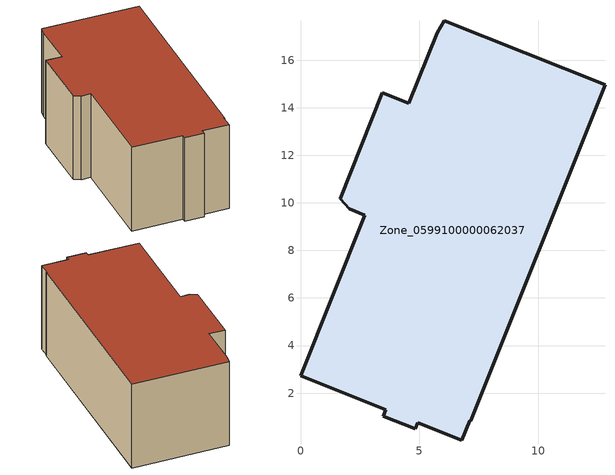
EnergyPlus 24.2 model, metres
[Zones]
Zone_0599100000062037
 floor ground (C_G): 4.83,0.5 3.48,1.03 3.58,1.3 0,2.73 2.69,9.49 2.04,9.75 1.67,10.16 3.44,14.63 4.56,14.18 5.74,17.16 6.04,17.66 12.8,14.96 7.16,0.83 7.11,0.85 6.78,0.02 4.93,0.76 z0
 wall outside (C_F): 2.69,9.49 0,2.73 3.58,1.3 3.48,1.03 4.83,0.5 4.93,0.76 6.78,0.02 7.11,0.85 7.16,0.83 12.8,14.96 6.04,17.66 5.74,17.16 4.56,14.18 3.44,14.63 1.67,10.16 2.04,9.75 2.69,9.49 z0:6.92
 roof outside (C_R): 7.16,0.83 12.8,14.96 6.04,17.66 5.74,17.16 4.56,14.18 3.44,14.63 1.67,10.16 2.04,9.75 2.69,9.49 0,2.73 3.58,1.3 3.48,1.03 4.83,0.5 4.93,0.76 6.78,0.02 7.11,0.85 z6.92
[BUILDING]
Pand.0599100000062037: North Axis=0; Terrain=City; Loads Convergence Tolerance Value=0.04; Temperature Convergence Tolerance Value=0.4; Solar Distribution=FullExterior; Maximum Number of Warmup Days=25; Minimum Number of Warmup Days=1
[Site:Location]
Rotterdam.The.Hague.AP_ZH_NLD Design_Conditions: Latitude=51.96; Longitude=4.45; Time Zone=1; Elevation=-4.5
[SITE:GROUNDTEMPERATURE:BUILDINGSURFACE]
18, 18, 18, 18, 18, 18, 18, 18, 18, 18, 18, 18
[MATERIAL] Thermal Absorptance=0.9; Solar Absorptance=0.7; Visible Absorptance=0.7
Name | Roughness | Thickness | Conductivity | Density | Specific Heat
G.D.1965 | MediumSmooth | 0.15 | 1 | 540 | 1210
F.D.1965 | Rough | 0.3 | 0.857143 | 1920 | 840
R.D.1965 | MediumRough | 0.2 | 0.08 | 1500 | 1000
[CONSTRUCTION]
C_G: G.D.1965
C_F: F.D.1965
C_R: R.D.1965
[ZONE]
Zone_0599100000062037: Type=1; Multiplier=1; Ceiling Height=Autocalculate; Volume=Autocalculate; Floor Area=autocalculate; Part of Total Floor Area=Yes
[ZONEINFILTRATION:DESIGNFLOWRATE]
Infil_Zone_0599100000062037: Zone or ZoneList or Space or SpaceList=Zone_0599100000062037; Schedule=AlwaysOn; Design Flow Rate Calculation Method=Flow/Area; Flow Rate per Floor Area=0.0042; Constant Term Coefficient=1; Temperature Term Coefficient=0; Velocity Term Coefficient=0; Velocity Squared Term Coefficient=0
[HVACTEMPLATE:ZONE:IDEALLOADSAIRSYSTEM]
Zone_0599100000062037: Maximum Heating Supply Air Temperature=50; Minimum Cooling Supply Air Temperature=13; Maximum Heating Supply Air Humidity Ratio=0.0156; Minimum Cooling Supply Air Humidity Ratio=0.0077; Heating Limit=NoLimit; Cooling Limit=NoLimit; Dehumidification Control Type=ConstantSensibleHeatRatio; Cooling Sensible Heat Ratio=0.7; Dehumidification Setpoint=60; Humidification Control Type=None; Humidification Setpoint=30; Outdoor Air Method=None; Outdoor Air Flow Rate per Person=0.00944; Outdoor Air Flow Rate per Zone Floor Area=0; Outdoor Air Flow Rate per Zone=0; Demand Controlled Ventilation Type=None; Outdoor Air Economizer Type=NoEconomizer; Heat Recovery Type=None; Sensible Heat Recovery Effectiveness=0.7; Latent Heat Recovery Effectiveness=0.65
[ZONECONTROL:THERMOSTAT]
ThermostatControl_Zone_0599100000062037: Zone or ZoneList=Zone_0599100000062037; Control Type Schedule=DualSetpointControlType; Control 1=Thermostat_Zone_0599100000062037; Temperature Difference Between Cutout And Setpoint=0
[THERMOSTATSETPOINT:DUALSETPOINT]
Thermostat_Zone_0599100000062037: Heating Setpoint Temperature Schedule=HeatingSetpoint_Zone_0599100000062037; Cooling Setpoint Temperature Schedule=CoolingSetpoint_Zone_0599100000062037
[SCHEDULE:COMPACT]
HeatingSetpoint_Zone_0599100000062037: Through: 12/31, For: AllDays, Until: 24:00, 21
CoolingSetpoint_Zone_0599100000062037: Through: 12/31, For: AllDays, Until: 24:00, 24
DualSetpointControlType: Through: 12/31, For: AllDays, Until: 24:00, 4
AlwaysOn: Through: 12/31, For: AllDays, Until: 24:00, 1
